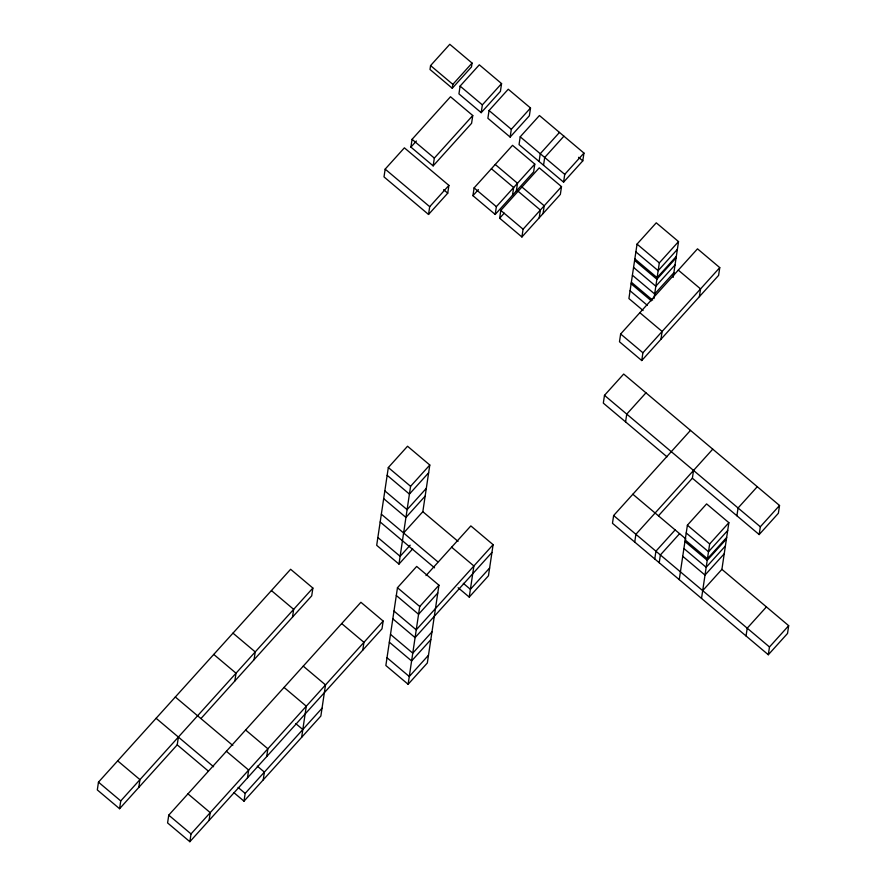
<?xml version="1.0" encoding="UTF-8"?>
<svg xmlns="http://www.w3.org/2000/svg" width="886" height="886" viewBox="0 0 886 886"><rect width="100%" height="100%" fill="white"/><g stroke="black" fill="none" stroke-linecap="round" stroke-linejoin="round"><path stroke-width="1.33" d="M201.011 718.491L311.717 595.835L312.88 588.06L290.619 569.277L98.468 782.15L97.316 789.924L119.577 808.708L177.222 744.849L178.385 737.063M119.577 808.708L120.74 800.922L312.88 588.06M138.792 787.421L139.955 779.636L117.683 760.864M168.75 815.142L167.587 822.928L189.859 841.7L381.999 628.827L383.162 621.053L360.901 602.281L168.75 815.142L191.022 833.925L189.859 841.7M209.063 820.414L210.226 812.639L187.965 793.856M234.856 680.98L236.019 673.205L213.759 654.433M254.072 659.693L255.234 651.919L232.974 633.147M233.893 792.638L244.004 801.177L245.167 793.402L322.028 708.246M247.493 777.842L248.656 770.056L226.395 751.284M263.22 779.89L264.382 772.116L257.305 766.135M266.708 756.555L267.871 748.77L245.61 729.998M292.502 617.121L293.665 609.346L271.404 590.563M385.166 169.126L384.003 176.901L428.536 214.456L447.74 193.17L448.903 185.395L404.381 147.84L385.166 169.126L429.699 206.682L428.536 214.456M301.65 737.318L306.301 706.197L284.041 687.425M410.905 147.098L412.068 139.323L450.498 96.751L472.759 115.523L471.596 123.309L433.165 165.881L410.905 147.098L416.398 141.018M430.574 65.586L429.998 69.473L452.259 88.257L471.474 66.971L472.061 63.072L449.789 44.3L430.574 65.586L452.846 84.369L452.259 88.257M433.165 165.881L434.328 158.107L472.759 115.523M403.617 532.973L422.832 511.687L429.799 465.017L407.538 446.234L388.323 467.531L376.694 545.311L398.966 564.094L412.688 548.888M362.784 650.125L363.947 642.339L341.686 623.567M460.1 86.108L458.937 93.883L481.198 112.666L500.413 91.38L501.576 83.594L479.315 64.822L460.1 86.108L482.361 104.88L481.198 112.666M398.966 564.094L410.583 486.303L429.799 465.017M397.471 587.717L385.853 665.508L408.114 684.28L427.329 662.994L438.947 585.203L416.686 566.431L397.471 587.717L419.731 606.5L408.114 684.28M472.936 195.673L474.099 187.898L512.529 145.326L534.79 164.098L533.627 171.873L495.196 214.445L472.936 195.673L478.396 189.626M489.05 110.517L487.887 118.292L510.148 137.075L529.363 115.789L530.526 108.003L508.254 89.231L489.05 110.517L511.311 129.301L510.148 137.075M495.196 214.445L496.359 206.671L534.79 164.098M499.649 218.211L500.811 210.425L539.242 167.853L561.514 186.636L560.351 194.411L521.92 236.983L499.649 218.211L504.2 213.161M520.215 136.809L519.052 144.584L563.585 182.139L582.789 160.853L583.952 153.079L539.43 115.523L520.215 136.809L564.736 174.365L563.585 182.139M512.496 195.297L513.659 187.511L491.398 168.739M516.339 191.033L517.502 183.258L495.241 164.475M521.92 236.983L523.083 229.208L561.514 186.636M458.106 587.695L469.237 597.086L473.888 565.977L451.627 547.194M539.087 161.485L540.25 153.71L559.465 132.424M543.539 165.239L544.702 157.464L563.917 136.178M539.209 217.823L540.371 210.048L518.111 191.265M426.011 575.579L470.843 525.907L493.103 544.68L488.452 575.8L469.237 597.086M543.052 213.57L544.214 205.785L521.954 187.012M693.539 470.444L692.376 478.219L759.169 534.557L778.373 513.271L779.536 505.485L623.689 374.047L604.485 395.333L603.322 403.119L667.003 456.822M620.643 333.989L619.48 341.763L641.741 360.547L718.601 275.391L719.764 267.616L697.503 248.833L620.643 333.989L642.904 352.761L641.741 360.547M673.183 277.373L678.532 241.59L656.26 222.818L637.045 244.104L628.916 298.56L643.081 310.51M625.582 421.891L626.745 414.116L645.96 392.83M690.482 430.386L613.633 515.53L612.47 523.305L768.317 654.743L787.532 633.457L788.684 625.682L721.902 569.355L728.868 522.674L706.607 503.901L687.392 525.188L679.252 579.643M653.968 298.66L659.317 262.887L678.532 241.59M660.956 339.249L662.119 331.475L639.858 312.703M634.73 542.088L635.893 534.302L712.754 449.158M654.765 558.988L655.928 551.203L675.143 529.917M659.217 562.743L660.38 554.957L679.595 533.671M699.386 296.677L700.549 288.902L678.288 270.119M701.524 598.415L709.664 543.96L728.868 522.674M736.897 515.774L738.06 507.999L757.275 486.713M759.169 534.557L760.332 526.771L779.536 505.485M746.045 635.971L747.208 628.196L766.423 606.899M768.317 654.743L769.48 646.968L788.684 625.682M452.846 84.369L472.061 63.072M482.361 104.88L501.576 83.594M429.699 206.682L448.903 185.395M511.311 129.301L530.526 108.003M564.736 174.365L583.952 153.079M428.636 472.792L409.421 494.078L387.16 475.306M426.31 488.352L407.106 509.638L384.834 490.866M425.147 496.127L405.943 517.424L383.671 498.641M410.185 545.167L400.129 556.308L377.857 537.536M677.369 249.376L658.154 270.662L635.882 251.879M676.317 256.375L657.102 277.661L634.841 258.889M676.084 257.926L656.869 279.223L634.609 260.44M675.043 264.936L655.828 286.222L633.568 267.439M673.881 272.711L654.665 293.997L632.405 275.225M191.022 833.925L383.162 621.053M642.904 352.761L719.764 267.616M244.004 801.177L320.865 716.032L325.516 684.911L303.256 666.139M419.731 606.5L438.947 585.203M437.784 592.989L418.58 614.275L396.308 595.492M493.103 544.68L416.254 629.835L393.982 611.052M491.94 552.465L415.091 637.61L392.819 618.838M431.98 631.884L412.765 653.17L390.493 634.387M489.615 568.026L470.4 589.312L463.323 583.331M430.817 639.659L411.602 660.945L389.331 642.173M428.492 655.219L409.277 676.505L387.005 657.722M658.519 515.73L692.376 478.219M727.716 530.459L708.501 551.745L686.229 532.962M726.664 537.459L707.449 558.745L685.188 539.962M726.431 539.009L707.216 560.295L684.956 541.523M725.39 546.009L706.175 567.295L683.903 548.523M724.227 553.794L705.012 575.08L682.741 556.297M702.687 590.641L721.902 569.355M578.58 157.298L582.789 160.853M637.045 244.104L659.317 262.887M631.353 282.224L652.605 300.144M631.12 283.775L651.365 300.852M630.079 290.774L647.278 305.282M474.099 187.898L496.359 206.671M500.811 210.425L523.083 229.208M412.068 139.323L434.328 158.107M443.598 189.682L447.74 193.17M604.485 395.333L760.332 526.771M687.392 525.188L709.664 543.96M632.848 494.244L685.919 539.009M613.633 515.53L769.48 646.968M388.323 467.531L410.583 486.303M422.832 511.687L458.04 541.379M381.345 514.201L437.784 561.802M380.183 521.976L434.55 567.826M295.736 723.563L302.813 729.532M175.328 697.005L232.808 745.469M156.113 718.291L213.592 766.755M238.09 787.421L245.167 793.402M177.222 744.849L208.288 771.042M98.468 782.15L120.74 800.922"/></g></svg>
